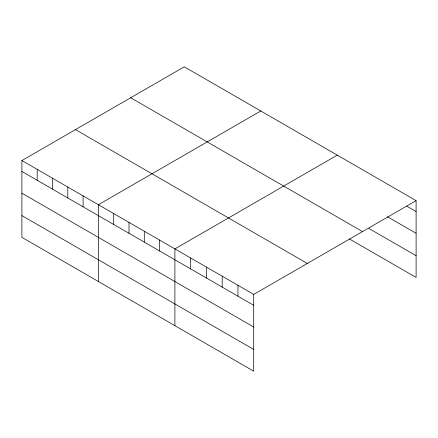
<?xml version="1.0" encoding="UTF-8"?>
<svg xmlns="http://www.w3.org/2000/svg" width="438" height="438" viewBox="0 0 438 438"><rect width="100%" height="100%" fill="white"/><g stroke="black" fill="none" stroke-linecap="round" stroke-linejoin="round"><path stroke-width="0.66" d="M21.9 160.56L253.717 294.402L253.717 371.189L21.9 237.352L21.9 160.56L184.283 66.811L416.1 200.648L416.1 277.44L349.54 239.011M260.78 110.978L98.402 204.727L98.402 281.519M337.282 155.145L174.899 248.894L174.899 325.686M253.717 294.402L416.1 200.648M406.76 206.161L416.1 211.554M387.493 216.777L416.1 233.295M368.807 228.395L416.1 255.699M130.694 97.745L362.516 231.587M75.484 129.621L307.306 263.462M21.9 171.466L253.717 305.302M21.9 193.207L253.717 327.044M21.9 215.606L253.717 349.447M237.954 285.297L237.954 296.203M222.192 276.197L222.192 287.104M206.429 267.098L206.429 277.999M190.667 257.993L190.667 268.899M159.602 240.062L159.602 250.963M144.299 231.226L144.299 242.132M129.002 222.394L129.002 233.295M113.699 213.563L113.699 224.464M83.1 195.895L83.1 206.796M67.802 187.059L67.802 197.965M52.5 178.228L52.5 189.128M37.203 169.391L37.203 180.297"/></g></svg>
